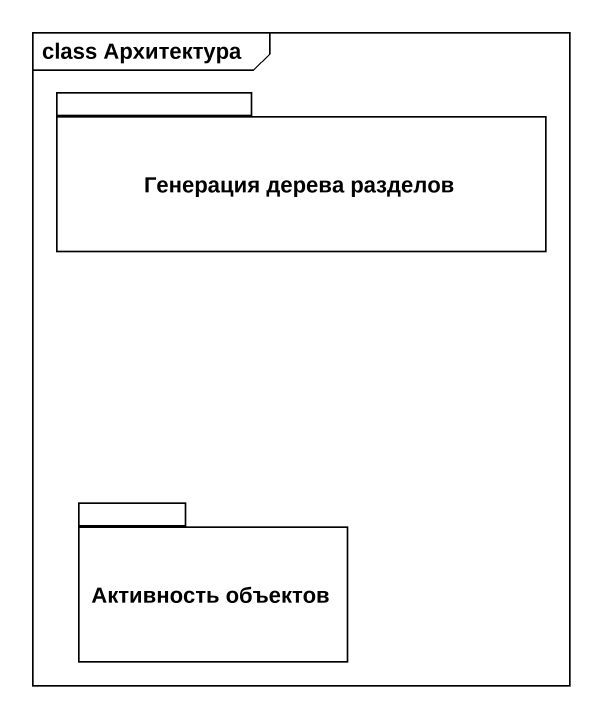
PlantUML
@startuml
mainframe class Архитектура
package "Генерация дерева разделов" as Генерация_дерева_разделов {
}
package "Активность объектов" as Активность_объектов {
}
@enduml
